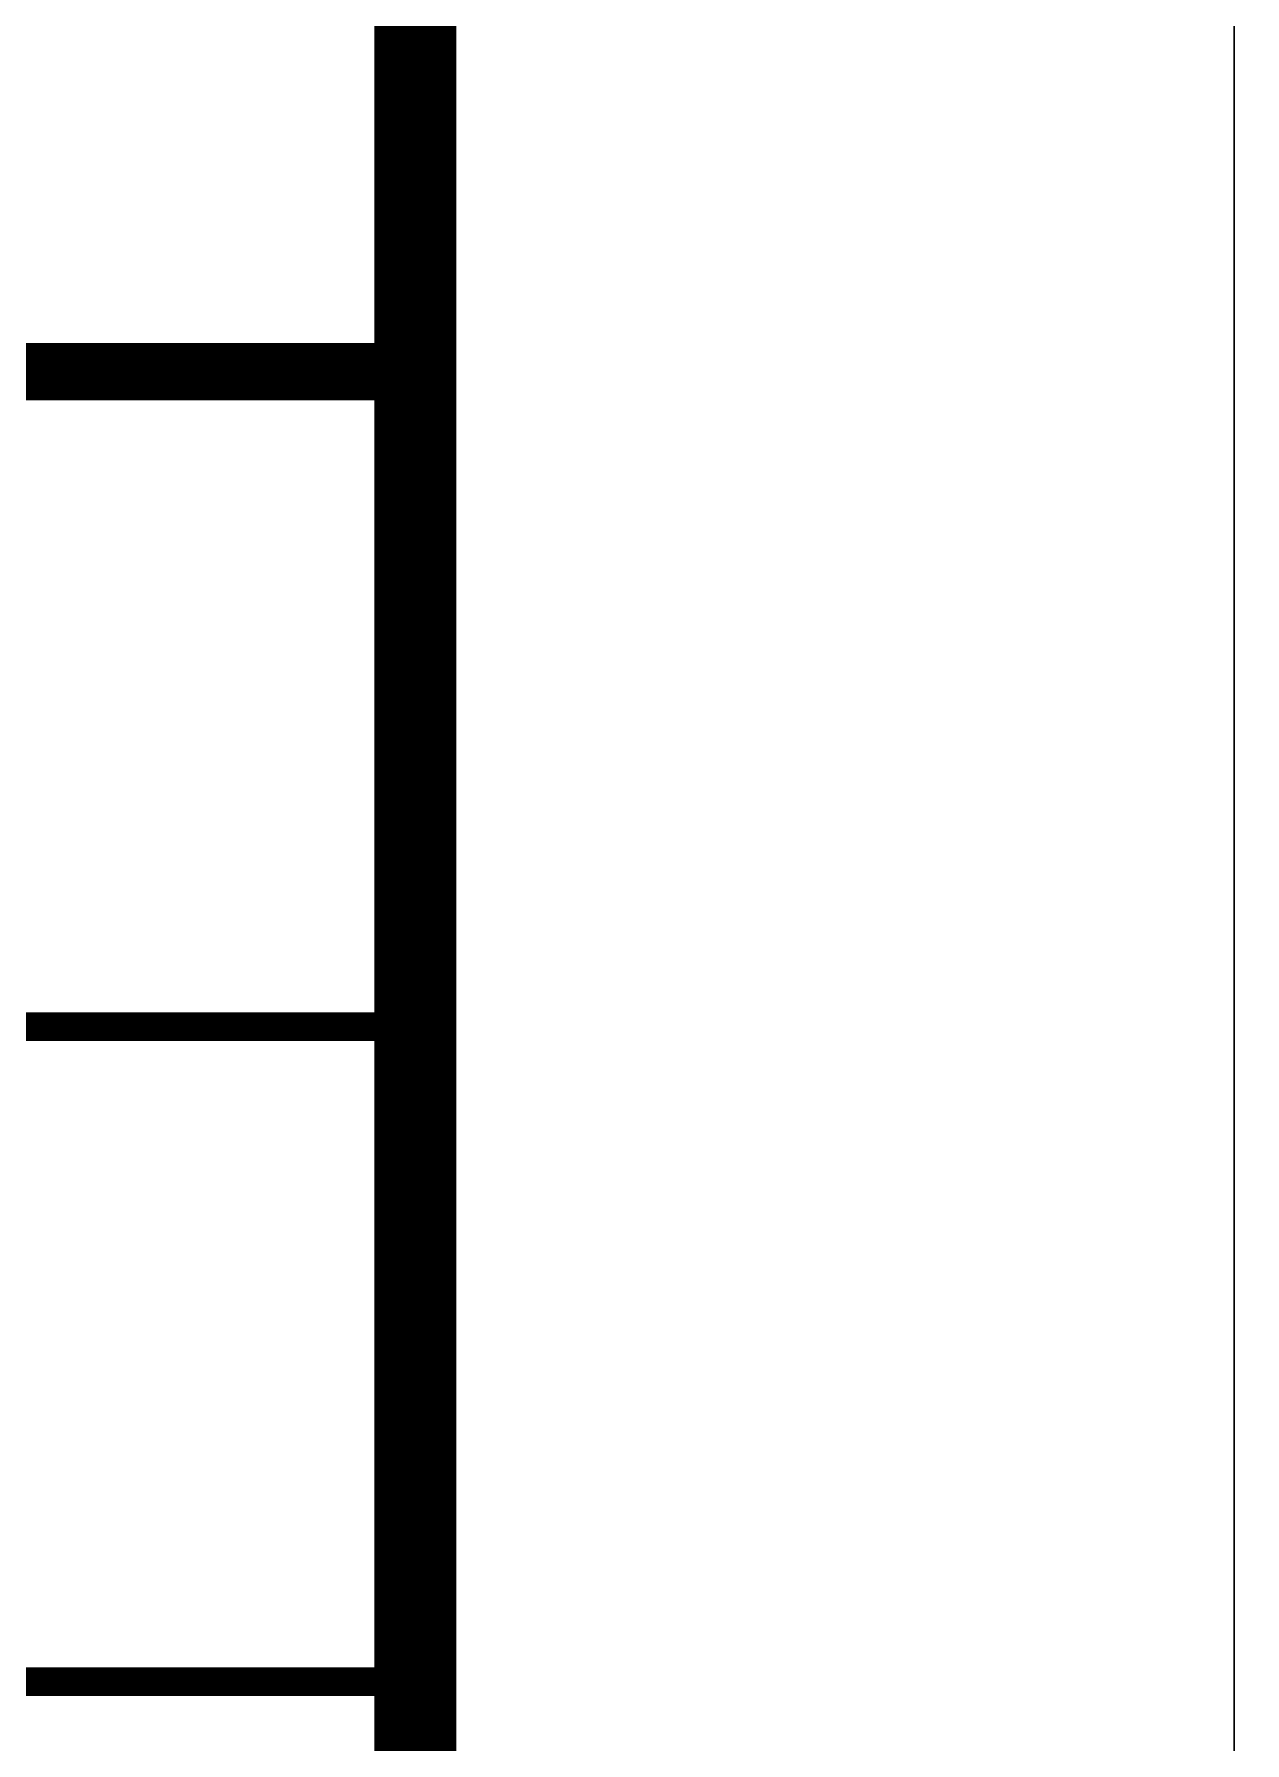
# Model space of a CAD drawing. Extents: x 3774419 to 4775970, y -926964 to 2266.
# Drawn here: x 3971152 to 3972631, y -736238 to -734151 of the extents above; entities that cross this region are included whole.
import ezdxf

# ---------------------------------------------------------------- set-up
doc = ezdxf.new("R2010")
doc.units = 0
doc.header["$LTSCALE"] = 1000
doc.header["$MEASUREMENT"] = 0
doc.layers.add('!!电气', color=1, linetype='CONTINUOUS')
doc.layers.add('图框', color=147, linetype='CONTINUOUS', lineweight=20)

# ---------------------------------------------------------------- blocks, each defined once
blk = doc.blocks.new('A$C1435328E')
at = {"layer": '图框'}
for points, const_width in [([(0, 12500.3), (-7000, 12500.3)], 70), ([(-7000, 12500.3), (0, 12500.3)], 70), ([(-7000, 11700.3), (0, 11700.3)], 35), ([(-7000, 10900.3), (0, 10900.3)], 35)]:
    blk.add_lwpolyline(points, dxfattribs=dict(at, const_width=const_width))

msp = doc.modelspace()

# ---------------------------------------------------------------- linework, layer by layer
at = {"layer": '图框'}
for points in [[(3888517.5, -689363.9), (3972617.5, -689363.9), (3972617.5, -748763.9), (3888517.5, -748763.9)], [(3888517.5, -689363.9), (3972617.5, -689363.9), (3972617.5, -748763.9), (3888517.5, -748763.9)], [(3972617.5, -689363.9), (4056717.5, -689363.9), (4056717.5, -748763.9), (3972617.5, -748763.9)]]:
    msp.add_lwpolyline(points, close=True, dxfattribs=at)
at = {"layer": '图框', "const_width": 100}
msp.add_lwpolyline([(3971617.5, -747763.9), (3971617.5, -690363.9), (3891017.5, -690363.9), (3891017.5, -747763.9)], close=True, dxfattribs=at)

# ---------------------------------------------------------------- block references
at = {"layer": '!!电气'}
msp.add_blockref('A$C1435328E', (3971617.5, -747063.9), dxfattribs=at)

doc.saveas('drawing.dxf')
